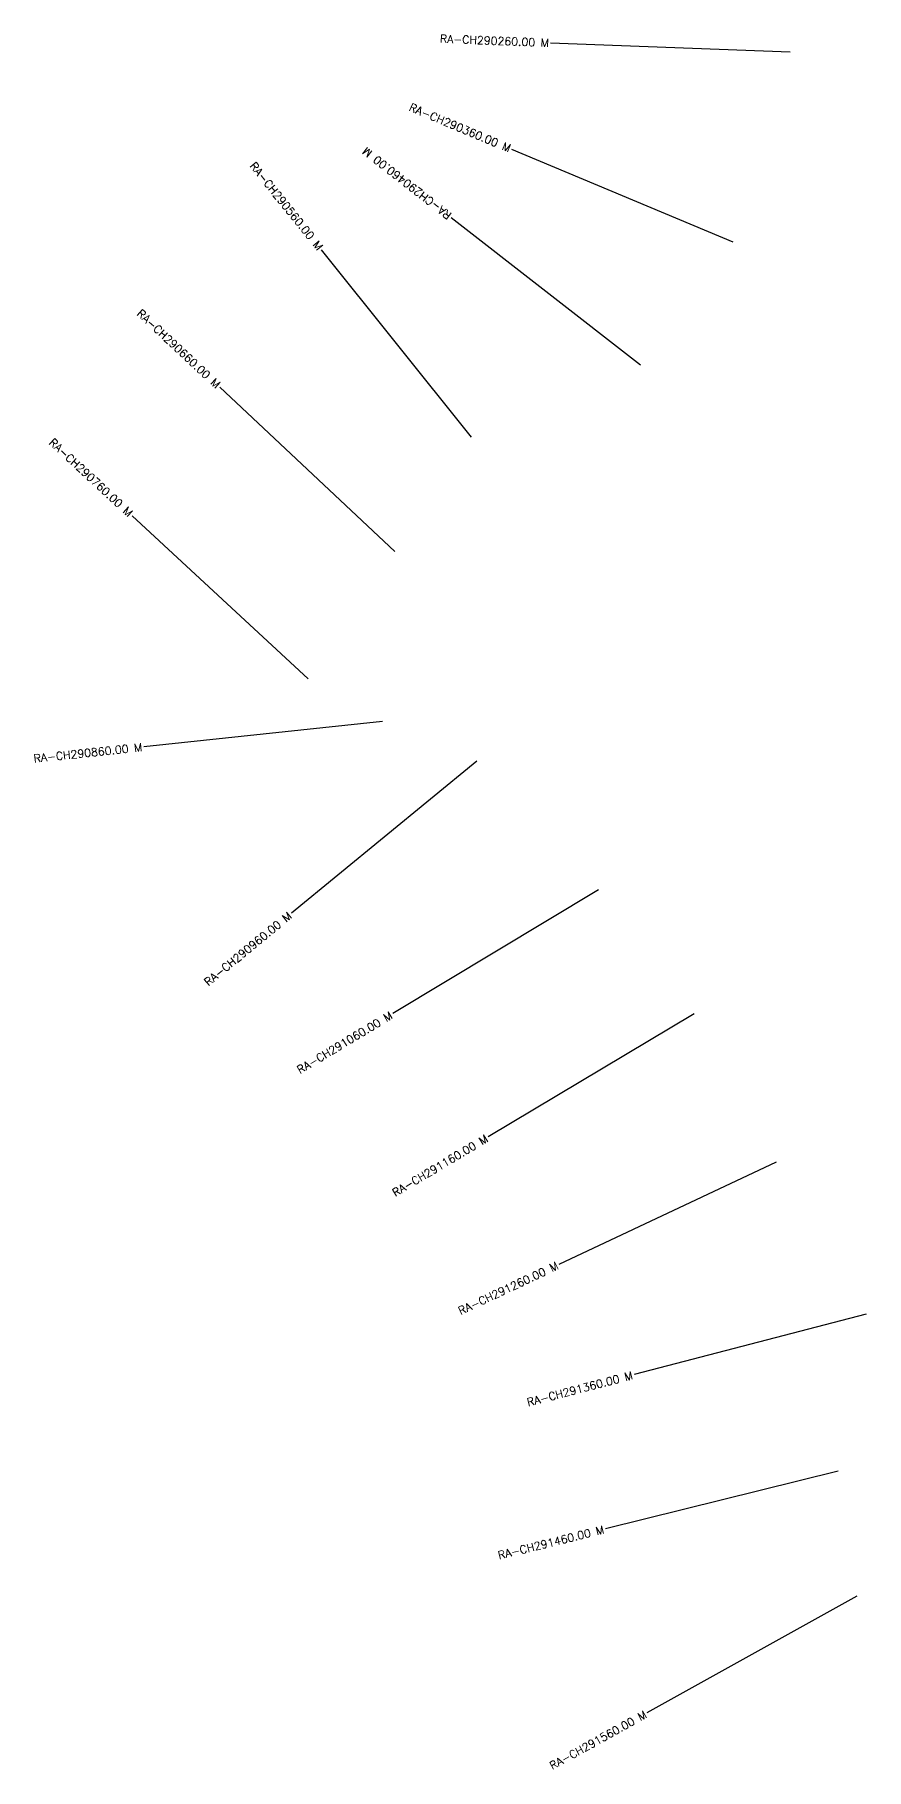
# Model space of a CAD drawing. Header units: metres. Extents: x 281616 to 293162, y 2020408 to 2023084.
# Drawn here: x 281616 to 282136, y 2020846 to 2021930 of the extents above; entities that cross this region are included whole.
import ezdxf
from ezdxf.enums import TextEntityAlignment as Align

# ---------------------------------------------------------------- set-up
doc = ezdxf.new("R2010")
doc.units = ezdxf.units.M
doc.layers.add('CS', color=134, linetype='Continuous')
doc.layers.add('CSMark', color=6, linetype='Continuous')
doc.styles.get("Standard").update_dxf_attribs({"font": 'simplex.shx'})

msp = doc.modelspace()

# ---------------------------------------------------------------- linework, layer by layer
at = {"layer": 'CS'}
for p, q in [((282088.8, 2021919.1), (281938.9, 2021924.9)), ((282053, 2021800.4), (281914.7, 2021858.4)), ((281995.2, 2021723.5), (281876.8, 2021815.7)), ((281889.6, 2021678.6), (281795.7, 2021795.6)), ((281841.5, 2021607.2), (281732.1, 2021709.8)), ((281787.3, 2021527.5), (281677.3, 2021629.5)), ((281833.8, 2021500.9), (281684.6, 2021485)), ((281892.9, 2021476.1), (281776.9, 2021381)), ((281968.8, 2021395.6), (281840.3, 2021318.3)), ((282028.8, 2021318.2), (281900, 2021241.3)), ((282080, 2021225.5), (281944.2, 2021161.6)), ((282136.3, 2021130.5), (281991.2, 2021092.7)), ((282118.8, 2021032.3), (281973.3, 2020996.3)), ((282130.3, 2020954.3), (281999.2, 2020881.4))]:
    msp.add_line(p, q, dxfattribs=at)

# ---------------------------------------------------------------- texts
at = {"layer": 'CSMark'}
for s, rotation, p in [('RA-CH290260.00 M', 357.7525, (281937.9, 2021925)), ('RA-CH290360.00 M', 337.2297, (281913.8, 2021858.8)), ('RA-CH290560.00 M', 308.7285, (281795.1, 2021796.4)), ('RA-CH290660.00 M', 316.828, (281731.3, 2021710.5)), ('RA-CH290760.00 M', 317.177, (281676.6, 2021630.2)), ('RA-CH290860.00 M', 6.0506, (281683.6, 2021484.9)), ('RA-CH290960.00 M', 39.3525, (281776.1, 2021380.4)), ('RA-CH291060.00 M', 31.0409, (281839.4, 2021317.8)), ('RA-CH291160.00 M', 30.8461, (281899.1, 2021240.8)), ('RA-CH291260.00 M', 25.1945, (281943.3, 2021161.2)), ('RA-CH291360.00 M', 14.5997, (281990.2, 2021092.4)), ('RA-CH291460.00 M', 13.9175, (281972.3, 2020996)), ('RA-CH291560.00 M', 29.0715, (281998.4, 2020880.9))]:
    msp.add_text(s, height=5, rotation=rotation, dxfattribs=at).set_placement(p, align=Align.MIDDLE_RIGHT)
msp.add_text('RA-CH290460.00 M', height=5, rotation=142.0951, dxfattribs=at).set_placement((281876, 2021816.3), align=Align.MIDDLE_LEFT)

doc.saveas('drawing.dxf')
